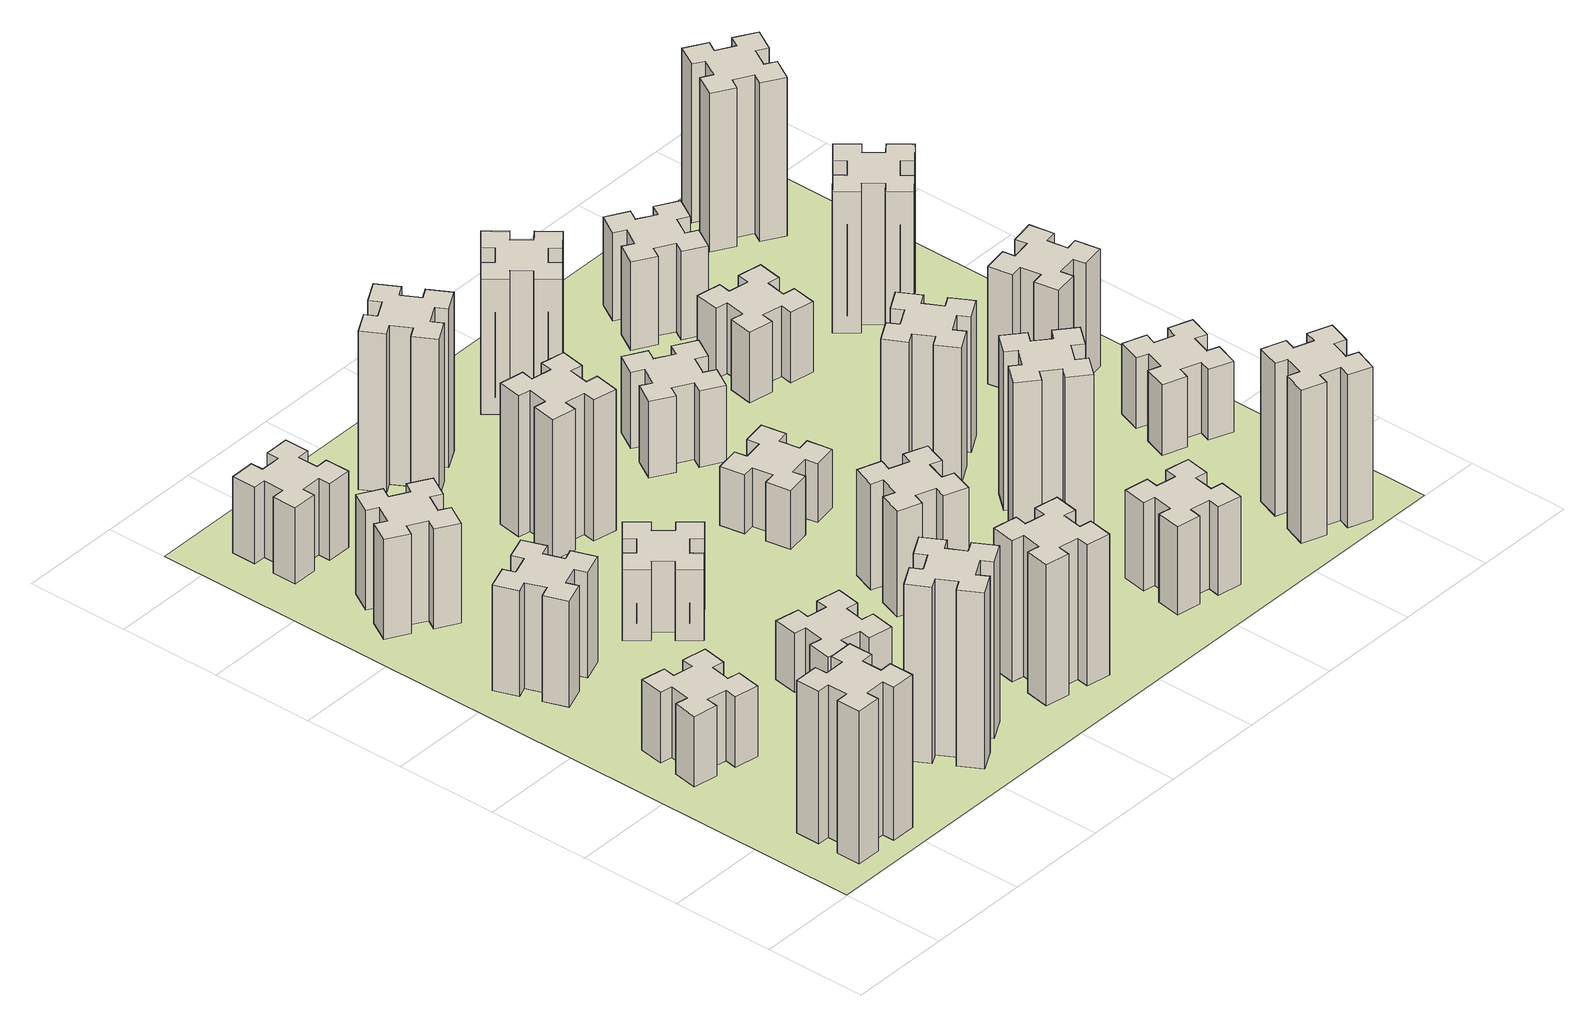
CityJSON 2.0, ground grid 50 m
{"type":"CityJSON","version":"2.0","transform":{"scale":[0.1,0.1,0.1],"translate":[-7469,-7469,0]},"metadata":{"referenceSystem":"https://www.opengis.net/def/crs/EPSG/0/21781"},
"CityObjects":{
"building1":{"type":"Building","attributes":{"class":"1000","function":"1000","usage":"1000","yearOfConstruction":2016,"roofType":"1000","measuredHeight":78,"storeysAboveGround":30,"storeysBelowGround":0},"geometry":[{"type":"Solid","lod":"1","boundaries":[[[[0,1,2,3,4,5,6,7,8,9,10,11,12,13,14,15,16,17,18,19]],[[17,16,20,21]],[[16,15,22,20]],[[15,14,23,22]],[[14,13,24,23]],[[13,12,25,24]],[[12,11,26,25]],[[11,10,27,26]],[[10,9,28,27]],[[9,8,29,28]],[[8,7,30,29]],[[7,6,31,30]],[[6,5,32,31]],[[5,4,33,32]],[[4,3,34,33]],[[3,2,35,34]],[[2,1,36,35]],[[1,0,37,36]],[[0,19,38,37]],[[19,18,39,38]],[[18,17,21,39]],[[24,25,26,27,28,29,30,31,32,33,34,35,36,37,38,39,21,20,22,23]]]]}]},
"building2":{"type":"Building","attributes":{"class":"1000","function":"1000","usage":"1000","yearOfConstruction":2016,"roofType":"1000","measuredHeight":36,"storeysAboveGround":30,"storeysBelowGround":0},"geometry":[{"type":"Solid","lod":"1","boundaries":[[[[40,41,42,43,44,45,46,47,48,49,50,51,52,53,54,55,56,57,58,59]],[[57,56,60,61]],[[56,55,62,60]],[[55,54,63,62]],[[54,53,64,63]],[[53,52,65,64]],[[52,51,66,65]],[[51,50,67,66]],[[50,49,68,67]],[[49,48,69,68]],[[48,47,70,69]],[[47,46,71,70]],[[46,45,72,71]],[[45,44,73,72]],[[44,43,74,73]],[[43,42,75,74]],[[42,41,76,75]],[[41,40,77,76]],[[40,59,78,77]],[[59,58,79,78]],[[58,57,61,79]],[[64,65,66,67,68,69,70,71,72,73,74,75,76,77,78,79,61,60,62,63]]]]}]},
"building3":{"type":"Building","attributes":{"class":"1000","function":"1000","usage":"1000","yearOfConstruction":2016,"roofType":"1000","measuredHeight":54,"storeysAboveGround":30,"storeysBelowGround":0},"geometry":[{"type":"Solid","lod":"1","boundaries":[[[[80,81,82,83,84,85,86,87,88,89,90,91,92,93,94,95,96,97,98,99]],[[97,96,100,101]],[[96,95,102,100]],[[95,94,103,102]],[[94,93,104,103]],[[93,92,105,104]],[[92,91,106,105]],[[91,90,107,106]],[[90,89,108,107]],[[89,88,109,108]],[[88,87,110,109]],[[87,86,111,110]],[[86,85,112,111]],[[85,84,113,112]],[[84,83,114,113]],[[83,82,115,114]],[[82,81,116,115]],[[81,80,117,116]],[[80,99,118,117]],[[99,98,119,118]],[[98,97,101,119]],[[104,105,106,107,108,109,110,111,112,113,114,115,116,117,118,119,101,100,102,103]]]]}]},
"building4":{"type":"Building","attributes":{"class":"1000","function":"1000","usage":"1000","yearOfConstruction":2016,"roofType":"1000","measuredHeight":51,"storeysAboveGround":30,"storeysBelowGround":0},"geometry":[{"type":"Solid","lod":"1","boundaries":[[[[120,121,122,123,124,125,126,127,128,129,130,131,132,133,134,135,136,137,138,139]],[[137,136,140,141]],[[136,135,142,140]],[[135,134,143,142]],[[134,133,144,143]],[[133,132,145,144]],[[132,131,146,145]],[[131,130,147,146]],[[130,129,148,147]],[[129,128,149,148]],[[128,127,150,149]],[[127,126,151,150]],[[126,125,152,151]],[[125,124,153,152]],[[124,123,154,153]],[[123,122,155,154]],[[122,121,156,155]],[[121,120,157,156]],[[120,139,158,157]],[[139,138,159,158]],[[138,137,141,159]],[[144,145,146,147,148,149,150,151,152,153,154,155,156,157,158,159,141,140,142,143]]]]}]},
"building5":{"type":"Building","attributes":{"class":"1000","function":"1000","usage":"1000","yearOfConstruction":2016,"roofType":"1000","measuredHeight":90,"storeysAboveGround":30,"storeysBelowGround":0},"geometry":[{"type":"Solid","lod":"1","boundaries":[[[[160,161,162,163,164,165,166,167,168,169,170,171,172,173,174,175,176,177,178,179]],[[177,176,180,181]],[[176,175,182,180]],[[175,174,183,182]],[[174,173,184,183]],[[173,172,185,184]],[[172,171,186,185]],[[171,170,187,186]],[[170,169,188,187]],[[169,168,189,188]],[[168,167,190,189]],[[167,166,191,190]],[[166,165,192,191]],[[165,164,193,192]],[[164,163,194,193]],[[163,162,195,194]],[[162,161,196,195]],[[161,160,197,196]],[[160,179,198,197]],[[179,178,199,198]],[[178,177,181,199]],[[184,185,186,187,188,189,190,191,192,193,194,195,196,197,198,199,181,180,182,183]]]]}]},
"building6":{"type":"Building","attributes":{"class":"1000","function":"1000","usage":"1000","yearOfConstruction":2016,"roofType":"1000","measuredHeight":39,"storeysAboveGround":30,"storeysBelowGround":0},"geometry":[{"type":"Solid","lod":"1","boundaries":[[[[200,201,202,203,204,205,206,207,208,209,210,211,212,213,214,215,216,217,218,219]],[[217,216,220,221]],[[216,215,222,220]],[[215,214,223,222]],[[214,213,224,223]],[[213,212,225,224]],[[212,211,226,225]],[[211,210,227,226]],[[210,209,228,227]],[[209,208,229,228]],[[208,207,230,229]],[[207,206,231,230]],[[206,205,232,231]],[[205,204,233,232]],[[204,203,234,233]],[[203,202,235,234]],[[202,201,236,235]],[[201,200,237,236]],[[200,219,238,237]],[[219,218,239,238]],[[218,217,221,239]],[[224,225,226,227,228,229,230,231,232,233,234,235,236,237,238,239,221,220,222,223]]]]}]},
"building7":{"type":"Building","attributes":{"class":"1000","function":"1000","usage":"1000","yearOfConstruction":2016,"roofType":"1000","measuredHeight":30,"storeysAboveGround":30,"storeysBelowGround":0},"geometry":[{"type":"Solid","lod":"1","boundaries":[[[[240,241,242,243,244,245,246,247,248,249,250,251,252,253,254,255,256,257,258,259]],[[257,256,260,261]],[[256,255,262,260]],[[255,254,263,262]],[[254,253,264,263]],[[253,252,265,264]],[[252,251,266,265]],[[251,250,267,266]],[[250,249,268,267]],[[249,248,269,268]],[[248,247,270,269]],[[247,246,271,270]],[[246,245,272,271]],[[245,244,273,272]],[[244,243,274,273]],[[243,242,275,274]],[[242,241,276,275]],[[241,240,277,276]],[[240,259,278,277]],[[259,258,279,278]],[[258,257,261,279]],[[264,265,266,267,268,269,270,271,272,273,274,275,276,277,278,279,261,260,262,263]]]]}]},
"building8":{"type":"Building","attributes":{"class":"1000","function":"1000","usage":"1000","yearOfConstruction":2016,"roofType":"1000","measuredHeight":36,"storeysAboveGround":30,"storeysBelowGround":0},"geometry":[{"type":"Solid","lod":"1","boundaries":[[[[280,281,282,283,284,285,286,287,288,289,290,291,292,293,294,295,296,297,298,299]],[[297,296,300,301]],[[296,295,302,300]],[[295,294,303,302]],[[294,293,304,303]],[[293,292,305,304]],[[292,291,306,305]],[[291,290,307,306]],[[290,289,308,307]],[[289,288,309,308]],[[288,287,310,309]],[[287,286,311,310]],[[286,285,312,311]],[[285,284,313,312]],[[284,283,314,313]],[[283,282,315,314]],[[282,281,316,315]],[[281,280,317,316]],[[280,299,318,317]],[[299,298,319,318]],[[298,297,301,319]],[[304,305,306,307,308,309,310,311,312,313,314,315,316,317,318,319,301,300,302,303]]]]}]},
"building9":{"type":"Building","attributes":{"class":"1000","function":"1000","usage":"1000","yearOfConstruction":2016,"roofType":"1000","measuredHeight":72,"storeysAboveGround":30,"storeysBelowGround":0},"geometry":[{"type":"Solid","lod":"1","boundaries":[[[[320,321,322,323,324,325,326,327,328,329,330,331,332,333,334,335,336,337,338,339]],[[337,336,340,341]],[[336,335,342,340]],[[335,334,343,342]],[[334,333,344,343]],[[333,332,345,344]],[[332,331,346,345]],[[331,330,347,346]],[[330,329,348,347]],[[329,328,349,348]],[[328,327,350,349]],[[327,326,351,350]],[[326,325,352,351]],[[325,324,353,352]],[[324,323,354,353]],[[323,322,355,354]],[[322,321,356,355]],[[321,320,357,356]],[[320,339,358,357]],[[339,338,359,358]],[[338,337,341,359]],[[344,345,346,347,348,349,350,351,352,353,354,355,356,357,358,359,341,340,342,343]]]]}]},
"building10":{"type":"Building","attributes":{"class":"1000","function":"1000","usage":"1000","yearOfConstruction":2016,"roofType":"1000","measuredHeight":72,"storeysAboveGround":30,"storeysBelowGround":0},"geometry":[{"type":"Solid","lod":"1","boundaries":[[[[360,361,362,363,364,365,366,367,368,369,370,371,372,373,374,375,376,377,378,379]],[[377,376,380,381]],[[376,375,382,380]],[[375,374,383,382]],[[374,373,384,383]],[[373,372,385,384]],[[372,371,386,385]],[[371,370,387,386]],[[370,369,388,387]],[[369,368,389,388]],[[368,367,390,389]],[[367,366,391,390]],[[366,365,392,391]],[[365,364,393,392]],[[364,363,394,393]],[[363,362,395,394]],[[362,361,396,395]],[[361,360,397,396]],[[360,379,398,397]],[[379,378,399,398]],[[378,377,381,399]],[[384,385,386,387,388,389,390,391,392,393,394,395,396,397,398,399,381,380,382,383]]]]}]},
"building11":{"type":"Building","attributes":{"class":"1000","function":"1000","usage":"1000","yearOfConstruction":2016,"roofType":"1000","measuredHeight":81,"storeysAboveGround":30,"storeysBelowGround":0},"geometry":[{"type":"Solid","lod":"1","boundaries":[[[[400,401,402,403,404,405,406,407,408,409,410,411,412,413,414,415,416,417,418,419]],[[417,416,420,421]],[[416,415,422,420]],[[415,414,423,422]],[[414,413,424,423]],[[413,412,425,424]],[[412,411,426,425]],[[411,410,427,426]],[[410,409,428,427]],[[409,408,429,428]],[[408,407,430,429]],[[407,406,431,430]],[[406,405,432,431]],[[405,404,433,432]],[[404,403,434,433]],[[403,402,435,434]],[[402,401,436,435]],[[401,400,437,436]],[[400,419,438,437]],[[419,418,439,438]],[[418,417,421,439]],[[424,425,426,427,428,429,430,431,432,433,434,435,436,437,438,439,421,420,422,423]]]]}]},
"building12":{"type":"Building","attributes":{"class":"1000","function":"1000","usage":"1000","yearOfConstruction":2016,"roofType":"1000","measuredHeight":54,"storeysAboveGround":30,"storeysBelowGround":0},"geometry":[{"type":"Solid","lod":"1","boundaries":[[[[440,441,442,443,444,445,446,447,448,449,450,451,452,453,454,455,456,457,458,459]],[[457,456,460,461]],[[456,455,462,460]],[[455,454,463,462]],[[454,453,464,463]],[[453,452,465,464]],[[452,451,466,465]],[[451,450,467,466]],[[450,449,468,467]],[[449,448,469,468]],[[448,447,470,469]],[[447,446,471,470]],[[446,445,472,471]],[[445,444,473,472]],[[444,443,474,473]],[[443,442,475,474]],[[442,441,476,475]],[[441,440,477,476]],[[440,459,478,477]],[[459,458,479,478]],[[458,457,461,479]],[[464,465,466,467,468,469,470,471,472,473,474,475,476,477,478,479,461,460,462,463]]]]}]},
"building13":{"type":"Building","attributes":{"class":"1000","function":"1000","usage":"1000","yearOfConstruction":2016,"roofType":"1000","measuredHeight":30,"storeysAboveGround":30,"storeysBelowGround":0},"geometry":[{"type":"Solid","lod":"1","boundaries":[[[[480,481,482,483,484,485,486,487,488,489,490,491,492,493,494,495,496,497,498,499]],[[497,496,500,501]],[[496,495,502,500]],[[495,494,503,502]],[[494,493,504,503]],[[493,492,505,504]],[[492,491,506,505]],[[491,490,507,506]],[[490,489,508,507]],[[489,488,509,508]],[[488,487,510,509]],[[487,486,511,510]],[[486,485,512,511]],[[485,484,513,512]],[[484,483,514,513]],[[483,482,515,514]],[[482,481,516,515]],[[481,480,517,516]],[[480,499,518,517]],[[499,498,519,518]],[[498,497,501,519]],[[504,505,506,507,508,509,510,511,512,513,514,515,516,517,518,519,501,500,502,503]]]]}]},
"building14":{"type":"Building","attributes":{"class":"1000","function":"1000","usage":"1000","yearOfConstruction":2016,"roofType":"1000","measuredHeight":45,"storeysAboveGround":30,"storeysBelowGround":0},"geometry":[{"type":"Solid","lod":"1","boundaries":[[[[520,521,522,523,524,525,526,527,528,529,530,531,532,533,534,535,536,537,538,539]],[[537,536,540,541]],[[536,535,542,540]],[[535,534,543,542]],[[534,533,544,543]],[[533,532,545,544]],[[532,531,546,545]],[[531,530,547,546]],[[530,529,548,547]],[[529,528,549,548]],[[528,527,550,549]],[[527,526,551,550]],[[526,525,552,551]],[[525,524,553,552]],[[524,523,554,553]],[[523,522,555,554]],[[522,521,556,555]],[[521,520,557,556]],[[520,539,558,557]],[[539,538,559,558]],[[538,537,541,559]],[[544,545,546,547,548,549,550,551,552,553,554,555,556,557,558,559,541,540,542,543]]]]}]},
"building15":{"type":"Building","attributes":{"class":"1000","function":"1000","usage":"1000","yearOfConstruction":2016,"roofType":"1000","measuredHeight":39,"storeysAboveGround":30,"storeysBelowGround":0},"geometry":[{"type":"Solid","lod":"1","boundaries":[[[[560,561,562,563,564,565,566,567,568,569,570,571,572,573,574,575,576,577,578,579]],[[577,576,580,581]],[[576,575,582,580]],[[575,574,583,582]],[[574,573,584,583]],[[573,572,585,584]],[[572,571,586,585]],[[571,570,587,586]],[[570,569,588,587]],[[569,568,589,588]],[[568,567,590,589]],[[567,566,591,590]],[[566,565,592,591]],[[565,564,593,592]],[[564,563,594,593]],[[563,562,595,594]],[[562,561,596,595]],[[561,560,597,596]],[[560,579,598,597]],[[579,578,599,598]],[[578,577,581,599]],[[584,585,586,587,588,589,590,591,592,593,594,595,596,597,598,599,581,580,582,583]]]]}]},
"building16":{"type":"Building","attributes":{"class":"1000","function":"1000","usage":"1000","yearOfConstruction":2016,"roofType":"1000","measuredHeight":69,"storeysAboveGround":30,"storeysBelowGround":0},"geometry":[{"type":"Solid","lod":"1","boundaries":[[[[600,601,602,603,604,605,606,607,608,609,610,611,612,613,614,615,616,617,618,619]],[[617,616,620,621]],[[616,615,622,620]],[[615,614,623,622]],[[614,613,624,623]],[[613,612,625,624]],[[612,611,626,625]],[[611,610,627,626]],[[610,609,628,627]],[[609,608,629,628]],[[608,607,630,629]],[[607,606,631,630]],[[606,605,632,631]],[[605,604,633,632]],[[604,603,634,633]],[[603,602,635,634]],[[602,601,636,635]],[[601,600,637,636]],[[600,619,638,637]],[[619,618,639,638]],[[618,617,621,639]],[[624,625,626,627,628,629,630,631,632,633,634,635,636,637,638,639,621,620,622,623]]]]}]},
"building17":{"type":"Building","attributes":{"class":"1000","function":"1000","usage":"1000","yearOfConstruction":2016,"roofType":"1000","measuredHeight":81,"storeysAboveGround":30,"storeysBelowGround":0},"geometry":[{"type":"Solid","lod":"1","boundaries":[[[[640,641,642,643,644,645,646,647,648,649,650,651,652,653,654,655,656,657,658,659]],[[657,656,660,661]],[[656,655,662,660]],[[655,654,663,662]],[[654,653,664,663]],[[653,652,665,664]],[[652,651,666,665]],[[651,650,667,666]],[[650,649,668,667]],[[649,648,669,668]],[[648,647,670,669]],[[647,646,671,670]],[[646,645,672,671]],[[645,644,673,672]],[[644,643,674,673]],[[643,642,675,674]],[[642,641,676,675]],[[641,640,677,676]],[[640,659,678,677]],[[659,658,679,678]],[[658,657,661,679]],[[664,665,666,667,668,669,670,671,672,673,674,675,676,677,678,679,661,660,662,663]]]]}]},
"building18":{"type":"Building","attributes":{"class":"1000","function":"1000","usage":"1000","yearOfConstruction":2016,"roofType":"1000","measuredHeight":69,"storeysAboveGround":30,"storeysBelowGround":0},"geometry":[{"type":"Solid","lod":"1","boundaries":[[[[680,681,682,683,684,685,686,687,688,689,690,691,692,693,694,695,696,697,698,699]],[[697,696,700,701]],[[696,695,702,700]],[[695,694,703,702]],[[694,693,704,703]],[[693,692,705,704]],[[692,691,706,705]],[[691,690,707,706]],[[690,689,708,707]],[[689,688,709,708]],[[688,687,710,709]],[[687,686,711,710]],[[686,685,712,711]],[[685,684,713,712]],[[684,683,714,713]],[[683,682,715,714]],[[682,681,716,715]],[[681,680,717,716]],[[680,699,718,717]],[[699,698,719,718]],[[698,697,701,719]],[[704,705,706,707,708,709,710,711,712,713,714,715,716,717,718,719,701,700,702,703]]]]}]},
"building19":{"type":"Building","attributes":{"class":"1000","function":"1000","usage":"1000","yearOfConstruction":2016,"roofType":"1000","measuredHeight":36,"storeysAboveGround":30,"storeysBelowGround":0},"geometry":[{"type":"Solid","lod":"1","boundaries":[[[[720,721,722,723,724,725,726,727,728,729,730,731,732,733,734,735,736,737,738,739]],[[737,736,740,741]],[[736,735,742,740]],[[735,734,743,742]],[[734,733,744,743]],[[733,732,745,744]],[[732,731,746,745]],[[731,730,747,746]],[[730,729,748,747]],[[729,728,749,748]],[[728,727,750,749]],[[727,726,751,750]],[[726,725,752,751]],[[725,724,753,752]],[[724,723,754,753]],[[723,722,755,754]],[[722,721,756,755]],[[721,720,757,756]],[[720,739,758,757]],[[739,738,759,758]],[[738,737,741,759]],[[744,745,746,747,748,749,750,751,752,753,754,755,756,757,758,759,741,740,742,743]]]]}]},
"building20":{"type":"Building","attributes":{"class":"1000","function":"1000","usage":"1000","yearOfConstruction":2016,"roofType":"1000","measuredHeight":78,"storeysAboveGround":30,"storeysBelowGround":0},"geometry":[{"type":"Solid","lod":"1","boundaries":[[[[760,761,762,763,764,765,766,767,768,769,770,771,772,773,774,775,776,777,778,779]],[[777,776,780,781]],[[776,775,782,780]],[[775,774,783,782]],[[774,773,784,783]],[[773,772,785,784]],[[772,771,786,785]],[[771,770,787,786]],[[770,769,788,787]],[[769,768,789,788]],[[768,767,790,789]],[[767,766,791,790]],[[766,765,792,791]],[[765,764,793,792]],[[764,763,794,793]],[[763,762,795,794]],[[762,761,796,795]],[[761,760,797,796]],[[760,779,798,797]],[[779,778,799,798]],[[778,777,781,799]],[[784,785,786,787,788,789,790,791,792,793,794,795,796,797,798,799,781,780,782,783]]]]}]},
"building21":{"type":"Building","attributes":{"class":"1000","function":"1000","usage":"1000","yearOfConstruction":2016,"roofType":"1000","measuredHeight":45,"storeysAboveGround":30,"storeysBelowGround":0},"geometry":[{"type":"Solid","lod":"1","boundaries":[[[[800,801,802,803,804,805,806,807,808,809,810,811,812,813,814,815,816,817,818,819]],[[817,816,820,821]],[[816,815,822,820]],[[815,814,823,822]],[[814,813,824,823]],[[813,812,825,824]],[[812,811,826,825]],[[811,810,827,826]],[[810,809,828,827]],[[809,808,829,828]],[[808,807,830,829]],[[807,806,831,830]],[[806,805,832,831]],[[805,804,833,832]],[[804,803,834,833]],[[803,802,835,834]],[[802,801,836,835]],[[801,800,837,836]],[[800,819,838,837]],[[819,818,839,838]],[[818,817,821,839]],[[824,825,826,827,828,829,830,831,832,833,834,835,836,837,838,839,821,820,822,823]]]]}]},
"building22":{"type":"Building","attributes":{"class":"1000","function":"1000","usage":"1000","yearOfConstruction":2016,"roofType":"1000","measuredHeight":36,"storeysAboveGround":30,"storeysBelowGround":0},"geometry":[{"type":"Solid","lod":"1","boundaries":[[[[840,841,842,843,844,845,846,847,848,849,850,851,852,853,854,855,856,857,858,859]],[[857,856,860,861]],[[856,855,862,860]],[[855,854,863,862]],[[854,853,864,863]],[[853,852,865,864]],[[852,851,866,865]],[[851,850,867,866]],[[850,849,868,867]],[[849,848,869,868]],[[848,847,870,869]],[[847,846,871,870]],[[846,845,872,871]],[[845,844,873,872]],[[844,843,874,873]],[[843,842,875,874]],[[842,841,876,875]],[[841,840,877,876]],[[840,859,878,877]],[[859,858,879,878]],[[858,857,861,879]],[[864,865,866,867,868,869,870,871,872,873,874,875,876,877,878,879,861,860,862,863]]]]}]},
"building23":{"type":"Building","attributes":{"class":"1000","function":"1000","usage":"1000","yearOfConstruction":2016,"roofType":"1000","measuredHeight":60,"storeysAboveGround":30,"storeysBelowGround":0},"geometry":[{"type":"Solid","lod":"1","boundaries":[[[[880,881,882,883,884,885,886,887,888,889,890,891,892,893,894,895,896,897,898,899]],[[897,896,900,901]],[[896,895,902,900]],[[895,894,903,902]],[[894,893,904,903]],[[893,892,905,904]],[[892,891,906,905]],[[891,890,907,906]],[[890,889,908,907]],[[889,888,909,908]],[[888,887,910,909]],[[887,886,911,910]],[[886,885,912,911]],[[885,884,913,912]],[[884,883,914,913]],[[883,882,915,914]],[[882,881,916,915]],[[881,880,917,916]],[[880,899,918,917]],[[899,898,919,918]],[[898,897,901,919]],[[904,905,906,907,908,909,910,911,912,913,914,915,916,917,918,919,901,900,902,903]]]]}]},
"building24":{"type":"Building","attributes":{"class":"1000","function":"1000","usage":"1000","yearOfConstruction":2016,"roofType":"1000","measuredHeight":72,"storeysAboveGround":30,"storeysBelowGround":0},"geometry":[{"type":"Solid","lod":"1","boundaries":[[[[920,921,922,923,924,925,926,927,928,929,930,931,932,933,934,935,936,937,938,939]],[[937,936,940,941]],[[936,935,942,940]],[[935,934,943,942]],[[934,933,944,943]],[[933,932,945,944]],[[932,931,946,945]],[[931,930,947,946]],[[930,929,948,947]],[[929,928,949,948]],[[928,927,950,949]],[[927,926,951,950]],[[926,925,952,951]],[[925,924,953,952]],[[924,923,954,953]],[[923,922,955,954]],[[922,921,956,955]],[[921,920,957,956]],[[920,939,958,957]],[[939,938,959,958]],[[938,937,941,959]],[[944,945,946,947,948,949,950,951,952,953,954,955,956,957,958,959,941,940,942,943]]]]}]},
"building25":{"type":"Building","attributes":{"class":"1000","function":"1000","usage":"1000","yearOfConstruction":2016,"roofType":"1000","measuredHeight":81,"storeysAboveGround":30,"storeysBelowGround":0},"geometry":[{"type":"Solid","lod":"1","boundaries":[[[[960,961,962,963,964,965,966,967,968,969,970,971,972,973,974,975,976,977,978,979]],[[977,976,980,981]],[[976,975,982,980]],[[975,974,983,982]],[[974,973,984,983]],[[973,972,985,984]],[[972,971,986,985]],[[971,970,987,986]],[[970,969,988,987]],[[969,968,989,988]],[[968,967,990,989]],[[967,966,991,990]],[[966,965,992,991]],[[965,964,993,992]],[[964,963,994,993]],[[963,962,995,994]],[[962,961,996,995]],[[961,960,997,996]],[[960,979,998,997]],[[979,978,999,998]],[[978,977,981,999]],[[984,985,986,987,988,989,990,991,992,993,994,995,996,997,998,999,981,980,982,983]]]]}]},
"landuse1":{"type":"LandUse","attributes":{"name":"plot1","function":"1010"},"geometry":[{"type":"MultiSurface","lod":"1","boundaries":[[[1000,1001,1002,1003]]]}]}
},
"vertices":[
[265,325,0],[265,225,0],[205,225,0],[205,105,0],[325,105,0],[325,165,0],[425,165,0],[425,105,0],[545,105,0],[545,225,0],[485,225,0],[485,325,0],[545,325,0],[545,445,0],[425,445,0],[425,385,0],[325,385,0],[325,445,0],[205,445,0],[205,325,0],[325,385,780],[325,445,780],[425,385,780],[425,445,780],[545,445,780],[545,325,780],[485,325,780],[485,225,780],[545,225,780],[545,105,780],[425,105,780],[425,165,780],[325,165,780],[325,105,780],[205,105,780],[205,225,780],[265,225,780],[265,325,780],[205,325,780],[205,445,780],
[307,1016,0],[405,998,0],[395,939,0],[513,918,0],[534,1037,0],[475,1047,0],[492,1145,0],[551,1135,0],[572,1253,0],[454,1274,0],[444,1215,0],[345,1232,0],[356,1291,0],[237,1312,0],[217,1194,0],[276,1184,0],[258,1085,0],[199,1096,0],[178,977,0],[297,957,0],[258,1085,360],[199,1096,360],[276,1184,360],[217,1194,360],[237,1312,360],[356,1291,360],[345,1232,360],[444,1215,360],[454,1274,360],[572,1253,360],[551,1135,360],[492,1145,360],[475,1047,360],[534,1037,360],[513,918,360],[395,939,360],[405,998,360],[307,1016,360],[297,957,360],[178,977,360],
[366,1835,0],[460,1869,0],[480,1813,0],[593,1854,0],[552,1967,0],[496,1946,0],[462,2040,0],[518,2060,0],[477,2173,0],[364,2132,0],[385,2076,0],[291,2042,0],[270,2098,0],[157,2057,0],[199,1944,0],[255,1965,0],[289,1871,0],[233,1850,0],[274,1737,0],[387,1779,0],[289,1871,540],[233,1850,540],[255,1965,540],[199,1944,540],[157,2057,540],[270,2098,540],[291,2042,540],[385,2076,540],[364,2132,540],[477,2173,540],[518,2060,540],[462,2040,540],[496,1946,540],[552,1967,540],[593,1854,540],[480,1813,540],[460,1869,540],[366,1835,540],[387,1779,540],[274,1737,540],
[446,2597,0],[496,2684,0],[548,2654,0],[608,2758,0],[504,2818,0],[474,2766,0],[387,2816,0],[417,2868,0],[313,2928,0],[253,2824,0],[305,2794,0],[255,2707,0],[203,2737,0],[143,2633,0],[247,2573,0],[277,2625,0],[364,2575,0],[334,2523,0],[438,2463,0],[498,2567,0],[364,2575,510],[334,2523,510],[277,2625,510],[247,2573,510],[143,2633,510],[203,2737,510],[255,2707,510],[305,2794,510],[253,2824,510],[313,2928,510],[417,2868,510],[387,2816,510],[474,2766,510],[504,2818,510],[608,2758,510],[548,2654,510],[496,2684,510],[446,2597,510],[498,2567,510],[438,2463,510],
[1127,255,0],[1214,305,0],[1244,253,0],[1348,313,0],[1288,417,0],[1236,387,0],[1186,474,0],[1238,504,0],[1178,608,0],[1074,548,0],[1104,496,0],[1017,446,0],[987,498,0],[883,438,0],[943,334,0],[995,364,0],[1045,277,0],[993,247,0],[1053,143,0],[1157,203,0],[1045,277,900],[993,247,900],[995,364,900],[943,334,900],[883,438,900],[987,498,900],[1017,446,900],[1104,496,900],[1074,548,900],[1178,608,900],[1238,504,900],[1186,474,900],[1236,387,900],[1288,417,900],[1348,313,900],[1244,253,900],[1214,305,900],[1127,255,900],[1157,203,900],[1053,143,900],
[265,3385,0],[265,3285,0],[205,3285,0],[205,3165,0],[325,3165,0],[325,3225,0],[425,3225,0],[425,3165,0],[545,3165,0],[545,3285,0],[485,3285,0],[485,3385,0],[545,3385,0],[545,3505,0],[425,3505,0],[425,3445,0],[325,3445,0],[325,3505,0],[205,3505,0],[205,3385,0],[325,3445,390],[325,3505,390],[425,3445,390],[425,3505,390],[545,3505,390],[545,3385,390],[485,3385,390],[485,3285,390],[545,3285,390],[545,3165,390],[425,3165,390],[425,3225,390],[325,3225,390],[325,3165,390],[205,3165,390],[205,3285,390],[265,3285,390],[265,3385,390],[205,3385,390],[205,3505,390],
[1016,1084,0],[998,985,0],[939,996,0],[918,877,0],[1037,857,0],[1047,916,0],[1145,898,0],[1135,839,0],[1253,818,0],[1274,937,0],[1215,947,0],[1232,1045,0],[1291,1035,0],[1312,1153,0],[1194,1174,0],[1184,1115,0],[1085,1132,0],[1096,1191,0],[977,1212,0],[957,1094,0],[1085,1132,300],[1096,1191,300],[1184,1115,300],[1194,1174,300],[1312,1153,300],[1291,1035,300],[1232,1045,300],[1215,947,300],[1274,937,300],[1253,818,300],[1135,839,300],[1145,898,300],[1047,916,300],[1037,857,300],[918,877,300],[939,996,300],[998,985,300],[1016,1084,300],[957,1094,300],[977,1212,300],
[983,1972,0],[906,1907,0],[868,1953,0],[776,1876,0],[853,1784,0],[899,1823,0],[963,1746,0],[917,1708,0],[994,1616,0],[1086,1693,0],[1048,1739,0],[1124,1803,0],[1163,1757,0],[1255,1834,0],[1178,1926,0],[1132,1888,0],[1067,1964,0],[1113,2003,0],[1036,2095,0],[944,2018,0],[1067,1964,360],[1113,2003,360],[1132,1888,360],[1178,1926,360],[1255,1834,360],[1163,1757,360],[1124,1803,360],[1048,1739,360],[1086,1693,360],[994,1616,360],[917,1708,360],[963,1746,360],[899,1823,360],[853,1784,360],[776,1876,360],[868,1953,360],[906,1907,360],[983,1972,360],[944,2018,360],[1036,2095,360],
[1855,307,0],[1872,405,0],[1931,395,0],[1952,513,0],[1834,534,0],[1824,475,0],[1725,492,0],[1736,551,0],[1617,572,0],[1597,454,0],[1656,444,0],[1638,345,0],[1579,356,0],[1558,237,0],[1677,217,0],[1687,276,0],[1785,258,0],[1775,199,0],[1893,178,0],[1914,297,0],[1785,258,720],[1775,199,720],[1687,276,720],[1677,217,720],[1558,237,720],[1579,356,720],[1638,345,720],[1656,444,720],[1597,454,720],[1617,572,720],[1736,551,720],[1725,492,720],[1824,475,720],[1834,534,720],[1952,513,720],[1931,395,720],[1872,405,720],[1855,307,720],[1914,297,720],[1893,178,720],
[1315,2527,0],[1332,2625,0],[1391,2615,0],[1412,2733,0],[1294,2754,0],[1284,2695,0],[1185,2712,0],[1196,2771,0],[1077,2792,0],[1057,2674,0],[1116,2664,0],[1098,2565,0],[1039,2576,0],[1018,2457,0],[1137,2437,0],[1147,2496,0],[1245,2478,0],[1235,2419,0],[1353,2398,0],[1374,2517,0],[1245,2478,720],[1235,2419,720],[1147,2496,720],[1137,2437,720],[1018,2457,720],[1039,2576,720],[1098,2565,720],[1116,2664,720],[1057,2674,720],[1077,2792,720],[1196,2771,720],[1185,2712,720],[1284,2695,720],[1294,2754,720],[1412,2733,720],[1391,2615,720],[1332,2625,720],[1315,2527,720],[1374,2517,720],[1353,2398,720],
[1236,3347,0],[1186,3434,0],[1238,3464,0],[1178,3568,0],[1074,3508,0],[1104,3456,0],[1017,3406,0],[987,3458,0],[883,3398,0],[943,3294,0],[995,3324,0],[1045,3237,0],[993,3207,0],[1053,3103,0],[1157,3163,0],[1127,3215,0],[1214,3265,0],[1244,3213,0],[1348,3273,0],[1288,3377,0],[1214,3265,810],[1244,3213,810],[1127,3215,810],[1157,3163,810],[1053,3103,810],[993,3207,810],[1045,3237,810],[995,3324,810],[943,3294,810],[883,3398,810],[987,3458,810],[1017,3406,810],[1104,3456,810],[1074,3508,810],[1178,3568,810],[1238,3464,810],[1186,3434,810],[1236,3347,810],[1288,3377,810],[1348,3273,810],
[1769,1300,0],[1735,1206,0],[1679,1227,0],[1637,1114,0],[1750,1073,0],[1771,1129,0],[1865,1095,0],[1844,1039,0],[1957,997,0],[1998,1110,0],[1942,1131,0],[1976,1225,0],[2032,1204,0],[2073,1317,0],[1960,1358,0],[1940,1302,0],[1846,1336,0],[1867,1392,0],[1754,1433,0],[1713,1320,0],[1846,1336,540],[1867,1392,540],[1940,1302,540],[1960,1358,540],[2073,1317,540],[2032,1204,540],[1976,1225,540],[1942,1131,540],[1998,1110,540],[1957,997,540],[1844,1039,540],[1865,1095,540],[1771,1129,540],[1750,1073,540],[1637,1114,540],[1679,1227,540],[1735,1206,540],[1769,1300,540],[1713,1320,540],[1754,1433,540],
[1972,1925,0],[1955,2024,0],[2014,2034,0],[1993,2152,0],[1875,2131,0],[1885,2072,0],[1787,2055,0],[1777,2114,0],[1658,2093,0],[1679,1975,0],[1738,1985,0],[1756,1887,0],[1697,1877,0],[1717,1758,0],[1836,1779,0],[1825,1838,0],[1924,1856,0],[1934,1797,0],[2052,1817,0],[2031,1936,0],[1924,1856,300],[1934,1797,300],[1825,1838,300],[1836,1779,300],[1717,1758,300],[1697,1877,300],[1756,1887,300],[1738,1985,300],[1679,1975,300],[1658,2093,300],[1777,2114,300],[1787,2055,300],[1885,2072,300],[1875,2131,300],[1993,2152,300],[2014,2034,300],[1955,2024,300],[1972,1925,300],[2031,1936,300],[2052,1817,300],
[2527,276,0],[2625,258,0],[2615,199,0],[2733,178,0],[2754,297,0],[2695,307,0],[2712,405,0],[2771,395,0],[2792,513,0],[2674,534,0],[2664,475,0],[2565,492,0],[2576,551,0],[2457,572,0],[2437,454,0],[2496,444,0],[2478,345,0],[2419,356,0],[2398,237,0],[2517,217,0],[2478,345,450],[2419,356,450],[2496,444,450],[2437,454,450],[2457,572,450],[2576,551,450],[2565,492,450],[2664,475,450],[2674,534,450],[2792,513,450],[2771,395,450],[2712,405,450],[2695,307,450],[2754,297,450],[2733,178,450],[2615,199,450],[2625,258,450],[2527,276,450],[2517,217,450],[2398,237,450],
[2026,2497,0],[2076,2584,0],[2128,2554,0],[2188,2658,0],[2084,2718,0],[2054,2666,0],[1967,2716,0],[1997,2768,0],[1893,2828,0],[1833,2724,0],[1885,2694,0],[1835,2607,0],[1783,2637,0],[1723,2533,0],[1827,2473,0],[1857,2525,0],[1944,2475,0],[1914,2423,0],[2018,2363,0],[2078,2467,0],[1944,2475,390],[1914,2423,390],[1857,2525,390],[1827,2473,390],[1723,2533,390],[1783,2637,390],[1835,2607,390],[1885,2694,390],[1833,2724,390],[1893,2828,390],[1997,2768,390],[1967,2716,390],[2054,2666,390],[2084,2718,390],[2188,2658,390],[2128,2554,390],[2076,2584,390],[2026,2497,390],[2078,2467,390],[2018,2363,390],
[1888,3219,0],[1964,3283,0],[2003,3237,0],[2095,3314,0],[2018,3406,0],[1972,3368,0],[1907,3444,0],[1953,3483,0],[1876,3575,0],[1784,3498,0],[1823,3452,0],[1746,3387,0],[1708,3433,0],[1616,3356,0],[1693,3264,0],[1739,3303,0],[1803,3226,0],[1757,3188,0],[1834,3096,0],[1926,3173,0],[1803,3226,690],[1757,3188,690],[1739,3303,690],[1693,3264,690],[1616,3356,690],[1708,3433,690],[1746,3387,690],[1823,3452,690],[1784,3498,690],[1876,3575,690],[1953,3483,690],[1907,3444,690],[1972,3368,690],[2018,3406,690],[2095,3314,690],[2003,3237,690],[1964,3283,690],[1888,3219,690],[1926,3173,690],[1834,3096,690],
[2647,1006,0],[2712,1083,0],[2758,1044,0],[2835,1136,0],[2743,1213,0],[2704,1167,0],[2628,1232,0],[2666,1278,0],[2574,1355,0],[2497,1263,0],[2543,1224,0],[2479,1148,0],[2433,1186,0],[2356,1094,0],[2448,1017,0],[2486,1063,0],[2563,999,0],[2524,953,0],[2616,876,0],[2693,968,0],[2563,999,810],[2524,953,810],[2486,1063,810],[2448,1017,810],[2356,1094,810],[2433,1186,810],[2479,1148,810],[2543,1224,810],[2497,1263,810],[2574,1355,810],[2666,1278,810],[2628,1232,810],[2704,1167,810],[2743,1213,810],[2835,1136,810],[2758,1044,810],[2712,1083,810],[2647,1006,810],[2693,968,810],[2616,876,810],
[2475,1744,0],[2525,1657,0],[2473,1627,0],[2533,1523,0],[2637,1583,0],[2607,1635,0],[2694,1685,0],[2724,1633,0],[2828,1693,0],[2768,1797,0],[2716,1767,0],[2666,1854,0],[2718,1884,0],[2658,1988,0],[2554,1928,0],[2584,1876,0],[2497,1826,0],[2467,1878,0],[2363,1818,0],[2423,1714,0],[2497,1826,690],[2467,1878,690],[2584,1876,690],[2554,1928,690],[2658,1988,690],[2718,1884,690],[2666,1854,690],[2716,1767,690],[2768,1797,690],[2828,1693,690],[2724,1633,690],[2694,1685,690],[2607,1635,690],[2637,1583,690],[2533,1523,690],[2473,1627,690],[2525,1657,690],[2475,1744,690],[2423,1714,690],[2363,1818,690],
[2664,2795,0],[2565,2812,0],[2576,2871,0],[2457,2892,0],[2437,2774,0],[2496,2764,0],[2478,2665,0],[2419,2676,0],[2398,2557,0],[2517,2537,0],[2527,2596,0],[2625,2578,0],[2615,2519,0],[2733,2498,0],[2754,2617,0],[2695,2627,0],[2712,2725,0],[2771,2715,0],[2792,2833,0],[2674,2854,0],[2712,2725,360],[2771,2715,360],[2695,2627,360],[2754,2617,360],[2733,2498,360],[2615,2519,360],[2625,2578,360],[2527,2596,360],[2517,2537,360],[2398,2557,360],[2419,2676,360],[2478,2665,360],[2496,2764,360],[2437,2774,360],[2457,2892,360],[2576,2871,360],[2565,2812,360],[2664,2795,360],[2674,2854,360],[2792,2833,360],
[3251,189,0],[3345,155,0],[3324,99,0],[3437,57,0],[3478,170,0],[3422,191,0],[3456,285,0],[3512,264,0],[3553,377,0],[3440,418,0],[3420,362,0],[3326,396,0],[3347,452,0],[3234,493,0],[3193,380,0],[3249,360,0],[3215,266,0],[3159,287,0],[3117,174,0],[3230,133,0],[3215,266,780],[3159,287,780],[3249,360,780],[3193,380,780],[3234,493,780],[3347,452,780],[3326,396,780],[3420,362,780],[3440,418,780],[3553,377,780],[3512,264,780],[3456,285,780],[3422,191,780],[3478,170,780],[3437,57,780],[3324,99,780],[3345,155,780],[3251,189,780],[3230,133,780],[3117,174,780],
[2497,3165,0],[2584,3115,0],[2554,3063,0],[2658,3003,0],[2718,3107,0],[2666,3137,0],[2716,3224,0],[2768,3194,0],[2828,3298,0],[2724,3358,0],[2694,3306,0],[2607,3356,0],[2637,3408,0],[2533,3468,0],[2473,3364,0],[2525,3334,0],[2475,3247,0],[2423,3277,0],[2363,3173,0],[2467,3113,0],[2475,3247,450],[2423,3277,450],[2525,3334,450],[2473,3364,450],[2533,3468,450],[2637,3408,450],[2607,3356,450],[2694,3306,450],[2724,3358,450],[2828,3298,450],[2768,3194,450],[2716,3224,450],[2666,3137,450],[2718,3107,450],[2658,3003,450],[2554,3063,450],[2584,3115,450],[2497,3165,450],[2467,3113,450],[2363,3173,450],
[3351,1029,0],[3445,995,0],[3424,939,0],[3537,897,0],[3578,1010,0],[3522,1031,0],[3556,1125,0],[3612,1104,0],[3653,1217,0],[3540,1258,0],[3520,1202,0],[3426,1236,0],[3447,1292,0],[3334,1333,0],[3293,1220,0],[3349,1200,0],[3315,1106,0],[3259,1127,0],[3217,1014,0],[3330,973,0],[3315,1106,360],[3259,1127,360],[3349,1200,360],[3293,1220,360],[3334,1333,360],[3447,1292,360],[3426,1236,360],[3520,1202,360],[3540,1258,360],[3653,1217,360],[3612,1104,360],[3556,1125,360],[3522,1031,360],[3578,1010,360],[3537,897,360],[3424,939,360],[3445,995,360],[3351,1029,360],[3330,973,360],[3217,1014,360],
[3452,1725,0],[3435,1824,0],[3494,1834,0],[3473,1952,0],[3355,1931,0],[3365,1872,0],[3267,1855,0],[3257,1914,0],[3138,1893,0],[3159,1775,0],[3218,1785,0],[3236,1687,0],[3177,1677,0],[3197,1558,0],[3316,1579,0],[3305,1638,0],[3404,1656,0],[3414,1597,0],[3532,1617,0],[3511,1736,0],[3404,1656,600],[3414,1597,600],[3305,1638,600],[3316,1579,600],[3197,1558,600],[3177,1677,600],[3236,1687,600],[3218,1785,600],[3159,1775,600],[3138,1893,600],[3257,1914,600],[3267,1855,600],[3365,1872,600],[3355,1931,600],[3473,1952,600],[3494,1834,600],[3435,1824,600],[3452,1725,600],[3511,1736,600],[3532,1617,600],
[3119,2563,0],[3183,2486,0],[3137,2448,0],[3214,2356,0],[3306,2433,0],[3268,2479,0],[3344,2543,0],[3383,2497,0],[3475,2574,0],[3398,2666,0],[3352,2628,0],[3287,2704,0],[3333,2743,0],[3256,2835,0],[3164,2758,0],[3203,2712,0],[3126,2647,0],[3088,2693,0],[2996,2616,0],[3073,2524,0],[3126,2647,720],[3088,2693,720],[3203,2712,720],[3164,2758,720],[3256,2835,720],[3333,2743,720],[3287,2704,720],[3352,2628,720],[3398,2666,720],[3475,2574,720],[3383,2497,720],[3344,2543,720],[3268,2479,720],[3306,2433,720],[3214,2356,720],[3137,2448,720],[3183,2486,720],[3119,2563,720],[3073,2524,720],[2996,2616,720],
[3237,3365,0],[3324,3315,0],[3294,3263,0],[3398,3203,0],[3458,3307,0],[3406,3337,0],[3456,3424,0],[3508,3394,0],[3568,3498,0],[3464,3558,0],[3434,3506,0],[3347,3556,0],[3377,3608,0],[3273,3668,0],[3213,3564,0],[3265,3534,0],[3215,3447,0],[3163,3477,0],[3103,3373,0],[3207,3313,0],[3215,3447,810],[3163,3477,810],[3265,3534,810],[3213,3564,810],[3273,3668,810],[3377,3608,810],[3347,3556,810],[3434,3506,810],[3464,3558,810],[3568,3498,810],[3508,3394,810],[3456,3424,810],[3406,3337,810],[3458,3307,810],[3398,3203,810],[3294,3263,810],[3324,3315,810],[3237,3365,810],[3207,3313,810],[3103,3373,810],
[5,3705,0],[3705,3705,0],[3705,5,0],[5,5,0]
]}
